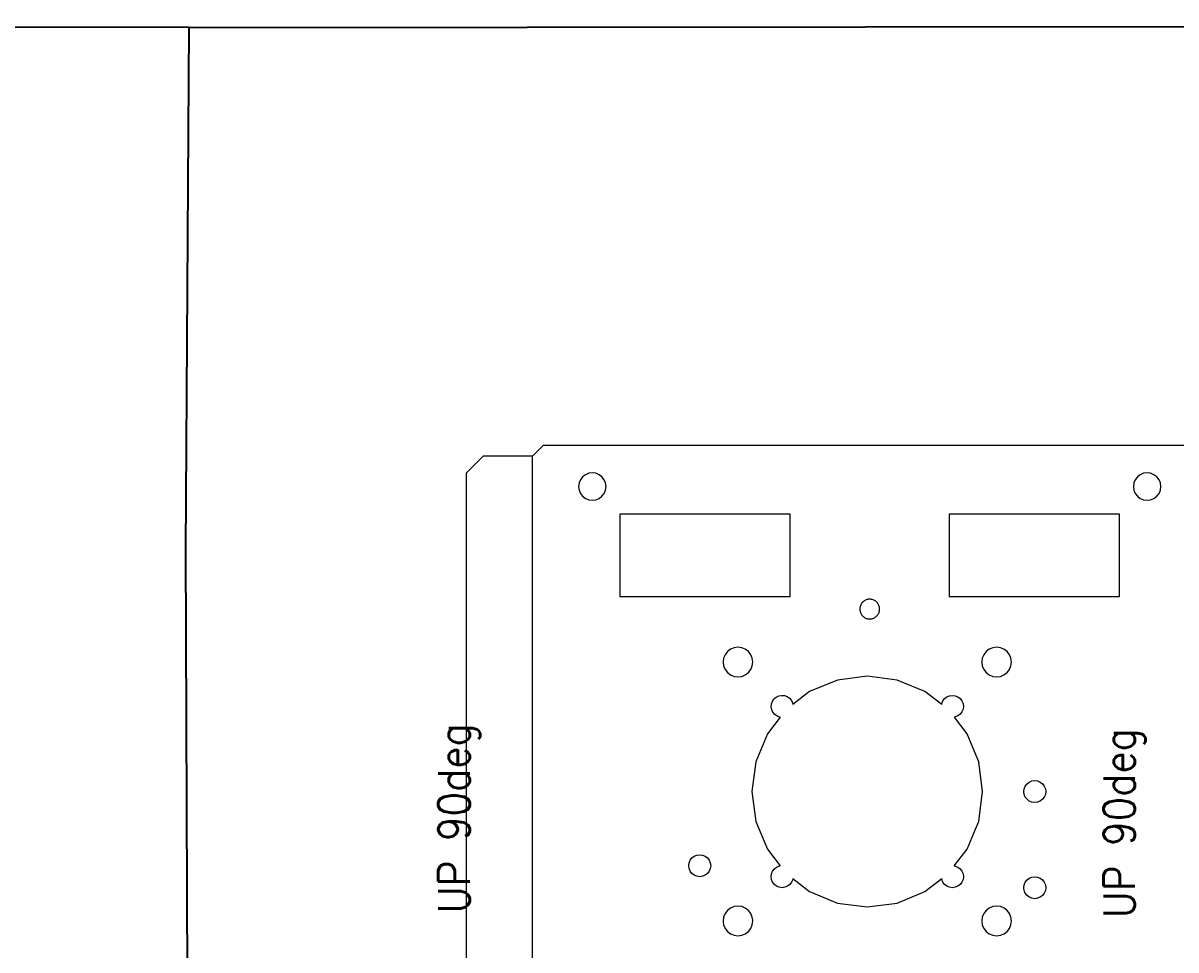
# Model space of a CAD drawing. Extents: x 0 to 2200, y 1000 to 1655.
# Drawn here: x 1408.4 to 1618.3, y 1431.3 to 1600 of the extents above; entities that cross this region are included whole.
import ezdxf

# ---------------------------------------------------------------- set-up
doc = ezdxf.new("R2010")
doc.units = 0
doc.layers.get('0').update_dxf_attribs({"linetype": 'CONTINUOUS', "lineweight": 25, "true_color": 0xffffff})
doc.layers.add('Layer0', color=7, linetype='BYLAYER', lineweight=5)
doc.styles.add('textstyle0', font='')
doc.styles.add('textstyle1', font='')
doc.styles.get('textstyle0').set_extended_font_data('Standard')
doc.styles.get('textstyle1').set_extended_font_data('Standard')

msp = doc.modelspace()

# ---------------------------------------------------------------- linework, layer by layer
for p, q in [((1438.68, 1599.21), (0, 1600)), ((1438.68, 1599.21), (2200, 1600)), ((1438.06, 1504.14), (1438.68, 1599.21)), ((1439.95, 1002.36), (1438.06, 1504.14))]:
    msp.add_line(p, q)
at = {"layer": 'Layer0'}
for p, q in [((1501.18, 1521.16), (1503.18, 1523.16)), ((1503.18, 1523.16), (1621.06, 1523.16)), ((1489.18, 1518.16), (1492.18, 1521.16)), ((1501.18, 1521.16), (1492.18, 1521.16)), ((1489.18, 1402.16), (1489.18, 1518.16)), ((1510.3, 1517.43), (1509.9, 1516.91)), ((1510.81, 1517.82), (1510.3, 1517.43)), ((1511.42, 1518.07), (1510.81, 1517.82)), ((1512.06, 1518.16), (1511.42, 1518.07)), ((1512.71, 1518.07), (1512.06, 1518.16)), ((1513.31, 1517.82), (1512.71, 1518.07)), ((1513.83, 1517.43), (1513.31, 1517.82)), ((1514.23, 1516.91), (1513.83, 1517.43)), ((1611.3, 1517.43), (1610.9, 1516.91)), ((1611.81, 1517.82), (1611.3, 1517.43)), ((1612.42, 1518.07), (1611.81, 1517.82)), ((1613.06, 1518.16), (1612.42, 1518.07)), ((1613.71, 1518.07), (1613.06, 1518.16)), ((1614.31, 1517.82), (1613.71, 1518.07)), ((1614.83, 1517.43), (1614.31, 1517.82)), ((1615.23, 1516.91), (1614.83, 1517.43)), ((1509.65, 1516.31), (1509.56, 1515.66)), ((1509.56, 1515.66), (1509.65, 1515.01)), ((1509.9, 1516.91), (1509.65, 1516.31)), ((1514.48, 1516.31), (1514.23, 1516.91)), ((1514.56, 1515.66), (1514.48, 1516.31)), ((1514.48, 1515.01), (1514.56, 1515.66)), ((1610.65, 1516.31), (1610.56, 1515.66)), ((1610.56, 1515.66), (1610.65, 1515.01)), ((1610.9, 1516.91), (1610.65, 1516.31)), ((1615.48, 1516.31), (1615.23, 1516.91)), ((1615.56, 1515.66), (1615.48, 1516.31)), ((1615.48, 1515.01), (1615.56, 1515.66)), ((1509.65, 1515.01), (1509.9, 1514.41)), ((1509.9, 1514.41), (1510.3, 1513.89)), ((1510.3, 1513.89), (1510.81, 1513.49)), ((1510.81, 1513.49), (1511.42, 1513.24)), ((1511.42, 1513.24), (1512.06, 1513.16)), ((1512.06, 1513.16), (1512.71, 1513.24)), ((1512.71, 1513.24), (1513.31, 1513.49)), ((1513.31, 1513.49), (1513.83, 1513.89)), ((1513.83, 1513.89), (1514.23, 1514.41)), ((1514.23, 1514.41), (1514.48, 1515.01)), ((1610.65, 1515.01), (1610.9, 1514.41)), ((1610.9, 1514.41), (1611.3, 1513.89)), ((1611.3, 1513.89), (1611.81, 1513.49)), ((1611.81, 1513.49), (1612.42, 1513.24)), ((1612.42, 1513.24), (1613.06, 1513.16)), ((1613.06, 1513.16), (1613.71, 1513.24)), ((1613.71, 1513.24), (1614.31, 1513.49)), ((1614.31, 1513.49), (1614.83, 1513.89)), ((1614.83, 1513.89), (1615.23, 1514.41)), ((1615.23, 1514.41), (1615.48, 1515.01)), ((1517.06, 1510.66), (1517.06, 1495.66)), ((1548.06, 1510.66), (1517.06, 1510.66)), ((1548.06, 1495.66), (1548.06, 1510.66)), ((1577.06, 1510.66), (1577.06, 1495.66)), ((1608.06, 1510.66), (1577.06, 1510.66)), ((1608.06, 1495.66), (1608.06, 1510.66)), ((1517.06, 1495.66), (1548.06, 1495.66)), ((1561.06, 1494.35), (1560.99, 1494.23)), ((1561.14, 1494.47), (1561.06, 1494.35)), ((1561.23, 1494.57), (1561.14, 1494.47)), ((1561.33, 1494.67), (1561.23, 1494.57)), ((1561.44, 1494.77), (1561.33, 1494.67)), ((1561.55, 1494.85), (1561.44, 1494.77)), ((1561.67, 1494.92), (1561.55, 1494.85)), ((1561.8, 1494.99), (1561.67, 1494.92)), ((1561.93, 1495.04), (1561.8, 1494.99)), ((1562.06, 1495.09), (1561.93, 1495.04)), ((1562.2, 1495.12), (1562.06, 1495.09)), ((1562.34, 1495.15), (1562.2, 1495.12)), ((1562.48, 1495.16), (1562.34, 1495.15)), ((1562.62, 1495.16), (1562.48, 1495.16)), ((1562.76, 1495.15), (1562.62, 1495.16)), ((1562.9, 1495.13), (1562.76, 1495.15)), ((1563.04, 1495.09), (1562.9, 1495.13)), ((1563.18, 1495.05), (1563.04, 1495.09)), ((1563.31, 1495), (1563.18, 1495.05)), ((1563.43, 1494.94), (1563.31, 1495)), ((1563.55, 1494.86), (1563.43, 1494.94)), ((1563.67, 1494.78), (1563.55, 1494.86)), ((1563.78, 1494.69), (1563.67, 1494.78)), ((1563.88, 1494.59), (1563.78, 1494.69)), ((1563.97, 1494.48), (1563.88, 1494.59)), ((1564.05, 1494.37), (1563.97, 1494.48)), ((1564.13, 1494.25), (1564.05, 1494.37)), ((1577.06, 1495.66), (1608.06, 1495.66)), ((1560.77, 1493.56), (1560.76, 1493.42)), ((1560.76, 1493.42), (1560.77, 1493.28)), ((1560.8, 1493.7), (1560.77, 1493.56)), ((1560.77, 1493.28), (1560.78, 1493.14)), ((1560.78, 1493.14), (1560.8, 1493)), ((1560.83, 1493.84), (1560.8, 1493.7)), ((1560.8, 1493), (1560.83, 1492.86)), ((1560.87, 1493.97), (1560.83, 1493.84)), ((1560.83, 1492.86), (1560.88, 1492.73)), ((1560.92, 1494.1), (1560.87, 1493.97)), ((1560.88, 1492.73), (1560.93, 1492.6)), ((1560.99, 1494.23), (1560.92, 1494.1)), ((1560.93, 1492.6), (1561, 1492.47)), ((1561, 1492.47), (1561.07, 1492.35)), ((1561.07, 1492.35), (1561.16, 1492.24)), ((1561.16, 1492.24), (1561.25, 1492.13)), ((1563.89, 1492.15), (1563.98, 1492.25)), ((1563.98, 1492.25), (1564.07, 1492.37)), ((1564.07, 1492.37), (1564.14, 1492.49)), ((1564.19, 1494.12), (1564.13, 1494.25)), ((1564.14, 1492.49), (1564.2, 1492.62)), ((1564.25, 1493.99), (1564.19, 1494.12)), ((1564.2, 1492.62), (1564.26, 1492.75)), ((1564.29, 1493.86), (1564.25, 1493.99)), ((1564.26, 1492.75), (1564.3, 1492.88)), ((1564.33, 1493.72), (1564.29, 1493.86)), ((1564.3, 1492.88), (1564.33, 1493.02)), ((1564.35, 1493.58), (1564.33, 1493.72)), ((1564.33, 1493.02), (1564.35, 1493.16)), ((1564.36, 1493.44), (1564.35, 1493.58)), ((1564.35, 1493.16), (1564.36, 1493.3)), ((1564.36, 1493.3), (1564.36, 1493.44)), ((1561.25, 1492.13), (1561.35, 1492.03)), ((1561.35, 1492.03), (1561.46, 1491.94)), ((1561.46, 1491.94), (1561.57, 1491.86)), ((1561.57, 1491.86), (1561.69, 1491.78)), ((1561.69, 1491.78), (1561.82, 1491.72)), ((1561.82, 1491.72), (1561.95, 1491.67)), ((1561.95, 1491.67), (1562.09, 1491.62)), ((1562.09, 1491.62), (1562.22, 1491.59)), ((1562.22, 1491.59), (1562.36, 1491.57)), ((1562.36, 1491.57), (1562.5, 1491.56)), ((1562.5, 1491.56), (1562.65, 1491.56)), ((1562.65, 1491.56), (1562.79, 1491.57)), ((1562.79, 1491.57), (1562.93, 1491.6)), ((1562.93, 1491.6), (1563.06, 1491.63)), ((1563.06, 1491.63), (1563.2, 1491.67)), ((1563.2, 1491.67), (1563.33, 1491.73)), ((1563.33, 1491.73), (1563.45, 1491.79)), ((1563.45, 1491.79), (1563.57, 1491.87)), ((1563.57, 1491.87), (1563.69, 1491.95)), ((1563.69, 1491.95), (1563.79, 1492.05)), ((1563.79, 1492.05), (1563.89, 1492.15)), ((1537.22, 1486.05), (1536.66, 1485.62)), ((1537.87, 1486.32), (1537.22, 1486.05)), ((1538.57, 1486.41), (1537.87, 1486.32)), ((1539.27, 1486.32), (1538.57, 1486.41)), ((1539.92, 1486.05), (1539.27, 1486.32)), ((1540.48, 1485.62), (1539.92, 1486.05)), ((1584.31, 1486.05), (1583.75, 1485.62)), ((1584.96, 1486.32), (1584.31, 1486.05)), ((1585.66, 1486.41), (1584.96, 1486.32)), ((1586.36, 1486.32), (1585.66, 1486.41)), ((1587.01, 1486.05), (1586.36, 1486.32)), ((1587.57, 1485.62), (1587.01, 1486.05)), ((1535.96, 1484.41), (1535.87, 1483.71)), ((1536.23, 1485.06), (1535.96, 1484.41)), ((1536.66, 1485.62), (1536.23, 1485.06)), ((1540.91, 1485.06), (1540.48, 1485.62)), ((1541.18, 1484.41), (1540.91, 1485.06)), ((1541.27, 1483.71), (1541.18, 1484.41)), ((1583.05, 1484.41), (1582.96, 1483.71)), ((1583.32, 1485.06), (1583.05, 1484.41)), ((1583.75, 1485.62), (1583.32, 1485.06)), ((1587.99, 1485.06), (1587.57, 1485.62)), ((1588.26, 1484.41), (1587.99, 1485.06)), ((1588.36, 1483.71), (1588.26, 1484.41)), ((1535.87, 1483.71), (1535.96, 1483.01)), ((1535.96, 1483.01), (1536.23, 1482.36)), ((1536.23, 1482.36), (1536.66, 1481.8)), ((1536.66, 1481.8), (1537.22, 1481.37)), ((1539.92, 1481.37), (1540.48, 1481.8)), ((1540.48, 1481.8), (1540.91, 1482.36)), ((1540.91, 1482.36), (1541.18, 1483.01)), ((1541.18, 1483.01), (1541.27, 1483.71)), ((1582.96, 1483.71), (1583.05, 1483.01)), ((1583.05, 1483.01), (1583.32, 1482.36)), ((1583.32, 1482.36), (1583.75, 1481.8)), ((1583.75, 1481.8), (1584.31, 1481.37)), ((1587.01, 1481.37), (1587.57, 1481.8)), ((1587.57, 1481.8), (1587.99, 1482.36)), ((1587.99, 1482.36), (1588.26, 1483.01)), ((1588.26, 1483.01), (1588.36, 1483.71)), ((1537.22, 1481.37), (1537.87, 1481.1)), ((1537.87, 1481.1), (1538.57, 1481.01)), ((1538.57, 1481.01), (1539.27, 1481.1)), ((1539.27, 1481.1), (1539.92, 1481.37)), ((1556.69, 1480.44), (1551.62, 1478.35)), ((1562.12, 1481.16), (1556.69, 1480.44)), ((1567.56, 1480.44), (1562.12, 1481.16)), ((1572.62, 1478.35), (1567.56, 1480.44)), ((1584.31, 1481.37), (1584.96, 1481.1)), ((1584.96, 1481.1), (1585.66, 1481.01)), ((1585.66, 1481.01), (1586.36, 1481.1)), ((1586.36, 1481.1), (1587.01, 1481.37)), ((1545.54, 1477.34), (1546.01, 1477.56)), ((1546.01, 1477.56), (1546.53, 1477.66)), ((1546.53, 1477.66), (1547.05, 1477.61)), ((1547.05, 1477.61), (1547.54, 1477.44)), ((1551.62, 1478.35), (1548.58, 1476.01)), ((1575.67, 1476.01), (1572.62, 1478.35)), ((1576.62, 1477.39), (1577.1, 1477.59)), ((1577.1, 1477.59), (1577.62, 1477.66)), ((1577.62, 1477.66), (1578.14, 1477.59)), ((1578.14, 1477.59), (1578.62, 1477.39)), ((1544.62, 1475.57), (1544.67, 1476.09)), ((1544.72, 1475.05), (1544.62, 1475.57)), ((1544.67, 1476.09), (1544.84, 1476.58)), ((1544.84, 1476.58), (1545.14, 1477.01)), ((1545.14, 1477.01), (1545.54, 1477.34)), ((1547.54, 1477.44), (1547.97, 1477.14)), ((1547.97, 1477.14), (1548.3, 1476.74)), ((1548.3, 1476.74), (1548.53, 1476.27)), ((1548.53, 1476.27), (1548.58, 1476.01)), ((1575.67, 1476.01), (1575.69, 1476.18)), ((1575.69, 1476.18), (1575.89, 1476.66)), ((1575.89, 1476.66), (1576.21, 1477.07)), ((1576.21, 1477.07), (1576.62, 1477.39)), ((1578.62, 1477.39), (1579.04, 1477.07)), ((1579.04, 1477.07), (1579.35, 1476.66)), ((1579.35, 1476.66), (1579.55, 1476.18)), ((1579.55, 1476.18), (1579.62, 1475.66)), ((1579.62, 1475.66), (1579.55, 1475.14)), ((1546.27, 1473.71), (1543.93, 1470.66)), ((1544.94, 1474.58), (1544.72, 1475.05)), ((1545.27, 1474.18), (1544.94, 1474.58)), ((1545.7, 1473.88), (1545.27, 1474.18)), ((1546.19, 1473.71), (1545.7, 1473.88)), ((1546.27, 1473.71), (1546.19, 1473.71)), ((1578.14, 1473.73), (1577.98, 1473.7)), ((1580.31, 1470.66), (1577.98, 1473.7)), ((1578.62, 1473.93), (1578.14, 1473.73)), ((1579.04, 1474.25), (1578.62, 1473.93)), ((1579.35, 1474.66), (1579.04, 1474.25)), ((1579.55, 1475.14), (1579.35, 1474.66)), ((1543.93, 1470.66), (1541.84, 1465.59)), ((1581.94, 1466.72), (1580.31, 1470.66)), ((1541.84, 1465.59), (1541.12, 1460.16)), ((1582.41, 1465.59), (1581.94, 1466.72)), ((1583.12, 1460.16), (1582.41, 1465.59)), ((1590.69, 1460.68), (1590.89, 1461.16)), ((1590.89, 1461.16), (1591.21, 1461.57)), ((1591.21, 1461.57), (1591.62, 1461.89)), ((1591.62, 1461.89), (1592.1, 1462.09)), ((1592.1, 1462.09), (1592.62, 1462.16)), ((1592.62, 1462.16), (1593.14, 1462.09)), ((1593.14, 1462.09), (1593.62, 1461.89)), ((1593.62, 1461.89), (1594.04, 1461.57)), ((1594.04, 1461.57), (1594.35, 1461.16)), ((1594.35, 1461.16), (1594.55, 1460.68)), ((1541.12, 1460.16), (1541.84, 1454.72)), ((1582.41, 1454.72), (1583.12, 1460.16)), ((1590.62, 1460.16), (1590.69, 1460.68)), ((1590.69, 1459.64), (1590.62, 1460.16)), ((1590.89, 1459.16), (1590.69, 1459.64)), ((1591.21, 1458.75), (1590.89, 1459.16)), ((1591.62, 1458.43), (1591.21, 1458.75)), ((1594.04, 1458.75), (1593.62, 1458.43)), ((1594.35, 1459.16), (1594.04, 1458.75)), ((1594.55, 1459.64), (1594.35, 1459.16)), ((1594.55, 1460.68), (1594.62, 1460.16)), ((1594.62, 1460.16), (1594.55, 1459.64)), ((1592.1, 1458.23), (1591.62, 1458.43)), ((1592.62, 1458.16), (1592.1, 1458.23)), ((1593.14, 1458.23), (1592.62, 1458.16)), ((1593.62, 1458.43), (1593.14, 1458.23)), ((1541.84, 1454.72), (1543.93, 1449.66)), ((1581.82, 1453.32), (1582.41, 1454.72)), ((1580.31, 1449.66), (1581.82, 1453.32)), ((1530.21, 1448.07), (1530.62, 1448.39)), ((1530.62, 1448.39), (1531.1, 1448.59)), ((1531.1, 1448.59), (1531.62, 1448.66)), ((1531.62, 1448.66), (1532.14, 1448.59)), ((1532.14, 1448.59), (1532.62, 1448.39)), ((1532.62, 1448.39), (1533.04, 1448.07)), ((1543.93, 1449.66), (1546.27, 1446.61)), ((1577.97, 1446.61), (1580.31, 1449.66)), ((1529.62, 1446.66), (1529.69, 1447.18)), ((1529.69, 1446.14), (1529.62, 1446.66)), ((1529.69, 1447.18), (1529.89, 1447.66)), ((1529.89, 1445.66), (1529.69, 1446.14)), ((1529.89, 1447.66), (1530.21, 1448.07)), ((1533.04, 1448.07), (1533.35, 1447.66)), ((1533.35, 1447.66), (1533.55, 1447.18)), ((1533.55, 1446.14), (1533.35, 1445.66)), ((1533.55, 1447.18), (1533.62, 1446.66)), ((1533.62, 1446.66), (1533.55, 1446.14)), ((1544.89, 1445.66), (1545.21, 1446.07)), ((1545.21, 1446.07), (1545.62, 1446.39)), ((1545.62, 1446.39), (1546.1, 1446.59)), ((1546.1, 1446.59), (1546.27, 1446.61)), ((1577.97, 1446.61), (1578.14, 1446.59)), ((1578.14, 1446.59), (1578.62, 1446.39)), ((1578.62, 1446.39), (1579.04, 1446.07)), ((1579.04, 1446.07), (1579.35, 1445.66)), ((1530.21, 1445.25), (1529.89, 1445.66)), ((1530.62, 1444.93), (1530.21, 1445.25)), ((1531.1, 1444.73), (1530.62, 1444.93)), ((1531.62, 1444.66), (1531.1, 1444.73)), ((1532.14, 1444.73), (1531.62, 1444.66)), ((1532.62, 1444.93), (1532.14, 1444.73)), ((1533.04, 1445.25), (1532.62, 1444.93)), ((1533.35, 1445.66), (1533.04, 1445.25)), ((1544.62, 1444.66), (1544.69, 1445.18)), ((1544.69, 1444.14), (1544.62, 1444.66)), ((1544.69, 1445.18), (1544.89, 1445.66)), ((1544.89, 1443.66), (1544.69, 1444.14)), ((1548.55, 1444.14), (1548.35, 1443.66)), ((1548.58, 1444.31), (1548.55, 1444.14)), ((1548.58, 1444.31), (1551.62, 1441.97)), ((1572.62, 1441.97), (1575.67, 1444.31)), ((1575.69, 1444.14), (1575.67, 1444.31)), ((1575.89, 1443.66), (1575.69, 1444.14)), ((1579.35, 1445.66), (1579.55, 1445.18)), ((1579.55, 1444.14), (1579.35, 1443.66)), ((1579.55, 1445.18), (1579.62, 1444.66)), ((1579.62, 1444.66), (1579.55, 1444.14)), ((1590.89, 1443.66), (1591.21, 1444.07)), ((1591.21, 1444.07), (1591.62, 1444.39)), ((1591.62, 1444.39), (1592.1, 1444.59)), ((1592.1, 1444.59), (1592.62, 1444.66)), ((1592.62, 1444.66), (1593.14, 1444.59)), ((1593.14, 1444.59), (1593.62, 1444.39)), ((1593.62, 1444.39), (1594.04, 1444.07)), ((1594.04, 1444.07), (1594.35, 1443.66)), ((1545.21, 1443.25), (1544.89, 1443.66)), ((1545.62, 1442.93), (1545.21, 1443.25)), ((1546.1, 1442.73), (1545.62, 1442.93)), ((1546.62, 1442.66), (1546.1, 1442.73)), ((1547.14, 1442.73), (1546.62, 1442.66)), ((1547.62, 1442.93), (1547.14, 1442.73)), ((1548.04, 1443.25), (1547.62, 1442.93)), ((1548.35, 1443.66), (1548.04, 1443.25)), ((1551.62, 1441.97), (1556.69, 1439.87)), ((1567.56, 1439.87), (1572.62, 1441.97)), ((1576.21, 1443.25), (1575.89, 1443.66)), ((1576.62, 1442.93), (1576.21, 1443.25)), ((1577.1, 1442.73), (1576.62, 1442.93)), ((1577.62, 1442.66), (1577.1, 1442.73)), ((1578.14, 1442.73), (1577.62, 1442.66)), ((1578.62, 1442.93), (1578.14, 1442.73)), ((1579.04, 1443.25), (1578.62, 1442.93)), ((1579.35, 1443.66), (1579.04, 1443.25)), ((1590.62, 1442.66), (1590.69, 1443.18)), ((1590.69, 1442.14), (1590.62, 1442.66)), ((1590.69, 1443.18), (1590.89, 1443.66)), ((1590.89, 1441.66), (1590.69, 1442.14)), ((1594.35, 1443.66), (1594.55, 1443.18)), ((1594.55, 1442.14), (1594.35, 1441.66)), ((1594.55, 1443.18), (1594.62, 1442.66)), ((1594.62, 1442.66), (1594.55, 1442.14)), ((1556.69, 1439.87), (1562.12, 1439.16)), ((1562.12, 1439.16), (1567.56, 1439.87)), ((1591.21, 1441.25), (1590.89, 1441.66)), ((1591.62, 1440.93), (1591.21, 1441.25)), ((1592.1, 1440.73), (1591.62, 1440.93)), ((1592.62, 1440.66), (1592.1, 1440.73)), ((1593.14, 1440.73), (1592.62, 1440.66)), ((1593.62, 1440.93), (1593.14, 1440.73)), ((1594.04, 1441.25), (1593.62, 1440.93)), ((1594.35, 1441.66), (1594.04, 1441.25)), ((1536.23, 1437.96), (1535.96, 1437.31)), ((1536.66, 1438.52), (1536.23, 1437.96)), ((1537.22, 1438.95), (1536.66, 1438.52)), ((1537.87, 1439.22), (1537.22, 1438.95)), ((1538.57, 1439.31), (1537.87, 1439.22)), ((1539.27, 1439.22), (1538.57, 1439.31)), ((1539.92, 1438.95), (1539.27, 1439.22)), ((1540.48, 1438.52), (1539.92, 1438.95)), ((1540.91, 1437.96), (1540.48, 1438.52)), ((1541.18, 1437.31), (1540.91, 1437.96)), ((1583.33, 1437.96), (1583.06, 1437.31)), ((1583.76, 1438.52), (1583.33, 1437.96)), ((1584.32, 1438.95), (1583.76, 1438.52)), ((1584.97, 1439.22), (1584.32, 1438.95)), ((1585.67, 1439.31), (1584.97, 1439.22)), ((1586.37, 1439.22), (1585.67, 1439.31)), ((1587.02, 1438.95), (1586.37, 1439.22)), ((1587.58, 1438.52), (1587.02, 1438.95)), ((1588.01, 1437.96), (1587.58, 1438.52)), ((1588.28, 1437.31), (1588.01, 1437.96)), ((1535.96, 1437.31), (1535.87, 1436.61)), ((1535.87, 1436.61), (1535.9, 1436.38)), ((1535.9, 1436.38), (1535.96, 1435.91)), ((1535.96, 1435.91), (1536.23, 1435.26)), ((1540.91, 1435.26), (1541.18, 1435.91)), ((1541.26, 1436.73), (1541.18, 1437.31)), ((1541.18, 1435.91), (1541.27, 1436.61)), ((1541.27, 1436.61), (1541.26, 1436.73)), ((1583.06, 1437.31), (1582.97, 1436.61)), ((1582.97, 1436.61), (1583.06, 1435.91)), ((1583.06, 1435.91), (1583.33, 1435.26)), ((1588.01, 1435.26), (1588.28, 1435.91)), ((1588.37, 1436.61), (1588.28, 1437.31)), ((1588.28, 1435.91), (1588.37, 1436.61)), ((1536.23, 1435.26), (1536.66, 1434.7)), ((1536.66, 1434.7), (1537.22, 1434.27)), ((1537.22, 1434.27), (1537.87, 1434)), ((1537.87, 1434), (1538.57, 1433.91)), ((1538.57, 1433.91), (1539.27, 1434)), ((1539.27, 1434), (1539.92, 1434.27)), ((1539.92, 1434.27), (1540.48, 1434.7)), ((1540.48, 1434.7), (1540.91, 1435.26)), ((1583.33, 1435.26), (1583.76, 1434.7)), ((1583.76, 1434.7), (1584.32, 1434.27)), ((1584.32, 1434.27), (1584.97, 1434)), ((1584.97, 1434), (1585.67, 1433.91)), ((1585.67, 1433.91), (1586.37, 1434)), ((1586.37, 1434), (1587.02, 1434.27)), ((1587.02, 1434.27), (1587.58, 1434.7)), ((1587.58, 1434.7), (1588.01, 1435.26))]:
    msp.add_line(p, q, dxfattribs=at)
at = {"layer": 'Layer0', "color": 2, "true_color": 0xffff00}
msp.add_line((1501.18, 1399.16), (1501.18, 1521.16), dxfattribs=at)

# ---------------------------------------------------------------- texts
at = {"char_height": 20, "attachment_point": 2, "rotation": 90}
for insert, style in [((1484.03, 1455.29), 'textstyle0'), ((1605.13, 1454.41), 'textstyle1')]:
    msp.add_mtext('\\H5.71429;UP 90deg', dxfattribs=dict(at, insert=insert, style=style))

doc.saveas('drawing.dxf')
